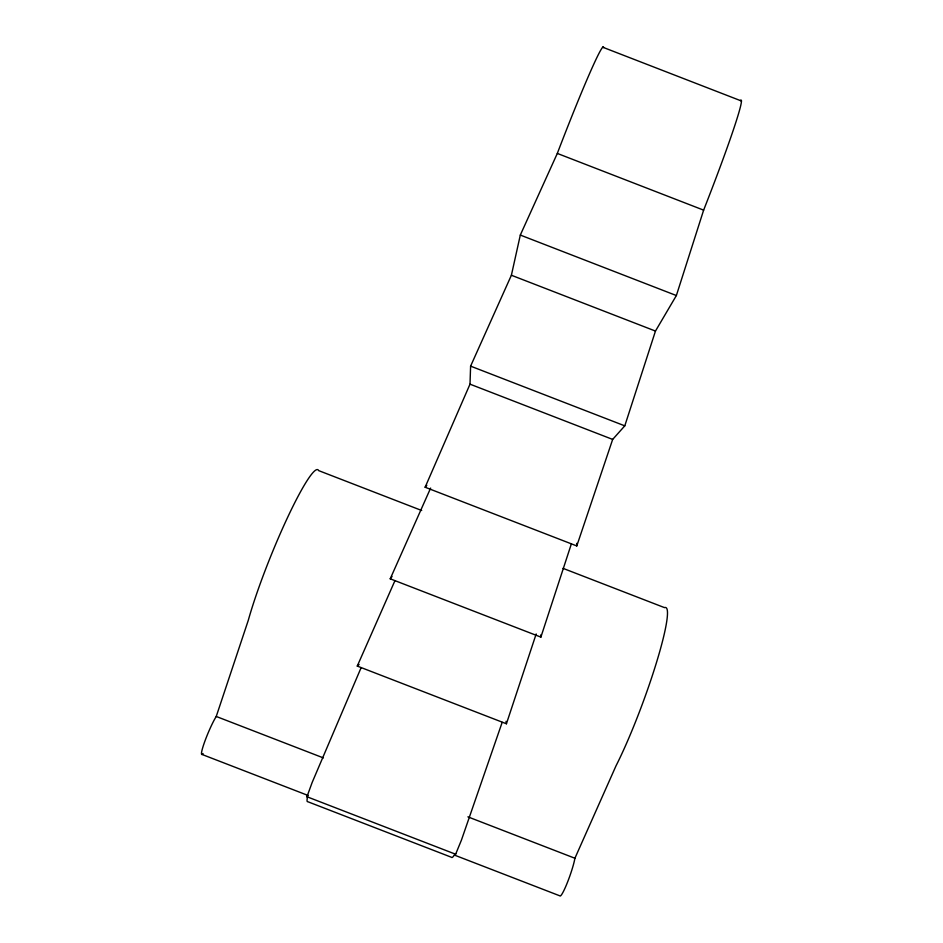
<?xml version="1.0" encoding="UTF-8"?>
<svg xmlns="http://www.w3.org/2000/svg" width="943" height="943" viewBox="0 0 943 943"><rect width="100%" height="100%" fill="white"/><g stroke="black" fill="none" stroke-linecap="round" stroke-linejoin="round"><path stroke-width="1.41" d="M740.29 100.559A122.59 5.646 -68.4 0 1 703.631 210.136L676.367 295.536L655.468 331.064L624.785 425.847L612.667 439.414L576.786 545.938L425.128 487.236L470.003 384.166L470.604 366.143L511.389 275.25L520.312 235.066L557.313 153.426A122.602 5.245 -69.2 0 1 603.638 47.586M430.633 488.085L390.225 578.813L540.881 637.114L541.023 634.663M361.075 667.774L312.157 782.466L306.946 796.741L455.622 854.228L455.705 853.639M540.881 637.114L571.293 544.099M394.881 580.805L357.267 666.076L506.426 723.776L536.178 633.944M203.075 753.563A22.125 2.475 -67.2 0 1 204.478 742.318A22.125 2.475 -67.2 0 1 216.242 716.468L248.268 620.376A97.459 11.175 -68 0 1 287.78 517.047A97.459 11.175 -68 0 1 318.663 470.616L421.686 510.493M502.171 722.362L461.41 840.178L455.622 854.228M454.443 855.089L559.871 895.85A22.102 2.546 -70.5 0 0 567.273 882.813A22.102 2.546 -70.5 0 0 574.912 858.248L616.003 765.857A97.377 11.469 -69.7 0 0 656.34 662.988A97.377 11.469 -69.7 0 0 664.532 607.634L563.006 568.346M306.946 796.741L307.854 795.114A167.96 7.497 -68.4 0 0 307.666 801.668L451.603 857.328A167.925 8.086 -69.3 0 0 455.186 853.804M390.225 578.813L392.029 576.503M425.128 487.236L426.825 485.28M357.267 666.076L359.118 664.485M602.553 47.15L741.481 101.007M557.313 153.426L703.631 210.136M520.312 235.066L676.367 295.536M511.389 275.25L655.468 331.064M470.604 366.143L624.785 425.847M470.003 384.166L612.667 439.414M216.242 716.468L323.402 757.913M467.893 816.85L574.912 858.248M202.014 754.447L307.571 795.267M506.061 721.324L506.426 723.776M576.774 543.333L576.786 545.938"/></g></svg>
